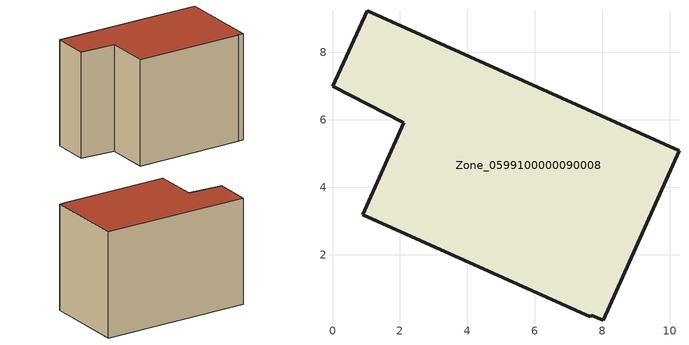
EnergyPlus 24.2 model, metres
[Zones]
Zone_0599100000090008
 floor ground (C_G): 7.67,0.21 7.63,0.16 0.89,3.18 2.11,5.91 0,6.99 1.02,9.23 10.27,5.08 8.02,0.06 z0
 wall outside (C_F): 10.27,5.08 1.02,9.23 0,6.99 2.11,5.91 0.89,3.18 7.63,0.16 7.67,0.21 8.02,0.06 10.27,5.08 z0:7.2
 roof outside (C_R): 7.67,0.21 8.02,0.06 10.27,5.08 1.02,9.23 0,6.99 2.11,5.91 0.89,3.18 7.63,0.16 z7.2
[BUILDING]
Pand.0599100000090008: North Axis=0; Terrain=City; Loads Convergence Tolerance Value=0.04; Temperature Convergence Tolerance Value=0.4; Solar Distribution=FullExterior; Maximum Number of Warmup Days=25; Minimum Number of Warmup Days=1
[Site:Location]
Rotterdam.The.Hague.AP_ZH_NLD Design_Conditions: Latitude=51.96; Longitude=4.45; Time Zone=1; Elevation=-4.5
[SITE:GROUNDTEMPERATURE:BUILDINGSURFACE]
18, 18, 18, 18, 18, 18, 18, 18, 18, 18, 18, 18
[MATERIAL] Thermal Absorptance=0.9; Solar Absorptance=0.7; Visible Absorptance=0.7
Name | Roughness | Thickness | Conductivity | Density | Specific Heat
G.TC.1946 | MediumSmooth | 0.15 | 1 | 540 | 1210
F.TC.1946 | Rough | 0.3 | 0.857143 | 1920 | 840
R.TC.1946 | MediumRough | 0.2 | 0.909091 | 1500 | 1000
[CONSTRUCTION]
C_G: G.TC.1946
C_F: F.TC.1946
C_R: R.TC.1946
[ZONE]
Zone_0599100000090008: Type=1; Multiplier=1; Ceiling Height=Autocalculate; Volume=Autocalculate; Floor Area=autocalculate; Part of Total Floor Area=Yes
[ZONEINFILTRATION:DESIGNFLOWRATE]
Infil_Zone_0599100000090008: Zone or ZoneList or Space or SpaceList=Zone_0599100000090008; Schedule=AlwaysOn; Design Flow Rate Calculation Method=Flow/Area; Flow Rate per Floor Area=0.003; Constant Term Coefficient=1; Temperature Term Coefficient=0; Velocity Term Coefficient=0; Velocity Squared Term Coefficient=0
[HVACTEMPLATE:ZONE:IDEALLOADSAIRSYSTEM]
Zone_0599100000090008: Maximum Heating Supply Air Temperature=50; Minimum Cooling Supply Air Temperature=13; Maximum Heating Supply Air Humidity Ratio=0.0156; Minimum Cooling Supply Air Humidity Ratio=0.0077; Heating Limit=NoLimit; Cooling Limit=NoLimit; Dehumidification Control Type=ConstantSensibleHeatRatio; Cooling Sensible Heat Ratio=0.7; Dehumidification Setpoint=60; Humidification Control Type=None; Humidification Setpoint=30; Outdoor Air Method=None; Outdoor Air Flow Rate per Person=0.00944; Outdoor Air Flow Rate per Zone Floor Area=0; Outdoor Air Flow Rate per Zone=0; Demand Controlled Ventilation Type=None; Outdoor Air Economizer Type=NoEconomizer; Heat Recovery Type=None; Sensible Heat Recovery Effectiveness=0.7; Latent Heat Recovery Effectiveness=0.65
[ZONECONTROL:THERMOSTAT]
ThermostatControl_Zone_0599100000090008: Zone or ZoneList=Zone_0599100000090008; Control Type Schedule=DualSetpointControlType; Control 1=Thermostat_Zone_0599100000090008; Temperature Difference Between Cutout And Setpoint=0
[THERMOSTATSETPOINT:DUALSETPOINT]
Thermostat_Zone_0599100000090008: Heating Setpoint Temperature Schedule=HeatingSetpoint_Zone_0599100000090008; Cooling Setpoint Temperature Schedule=CoolingSetpoint_Zone_0599100000090008
[SCHEDULE:COMPACT]
HeatingSetpoint_Zone_0599100000090008: Through: 12/31, For: AllDays, Until: 24:00, 21
CoolingSetpoint_Zone_0599100000090008: Through: 12/31, For: AllDays, Until: 24:00, 24
DualSetpointControlType: Through: 12/31, For: AllDays, Until: 24:00, 4
AlwaysOn: Through: 12/31, For: AllDays, Until: 24:00, 1
